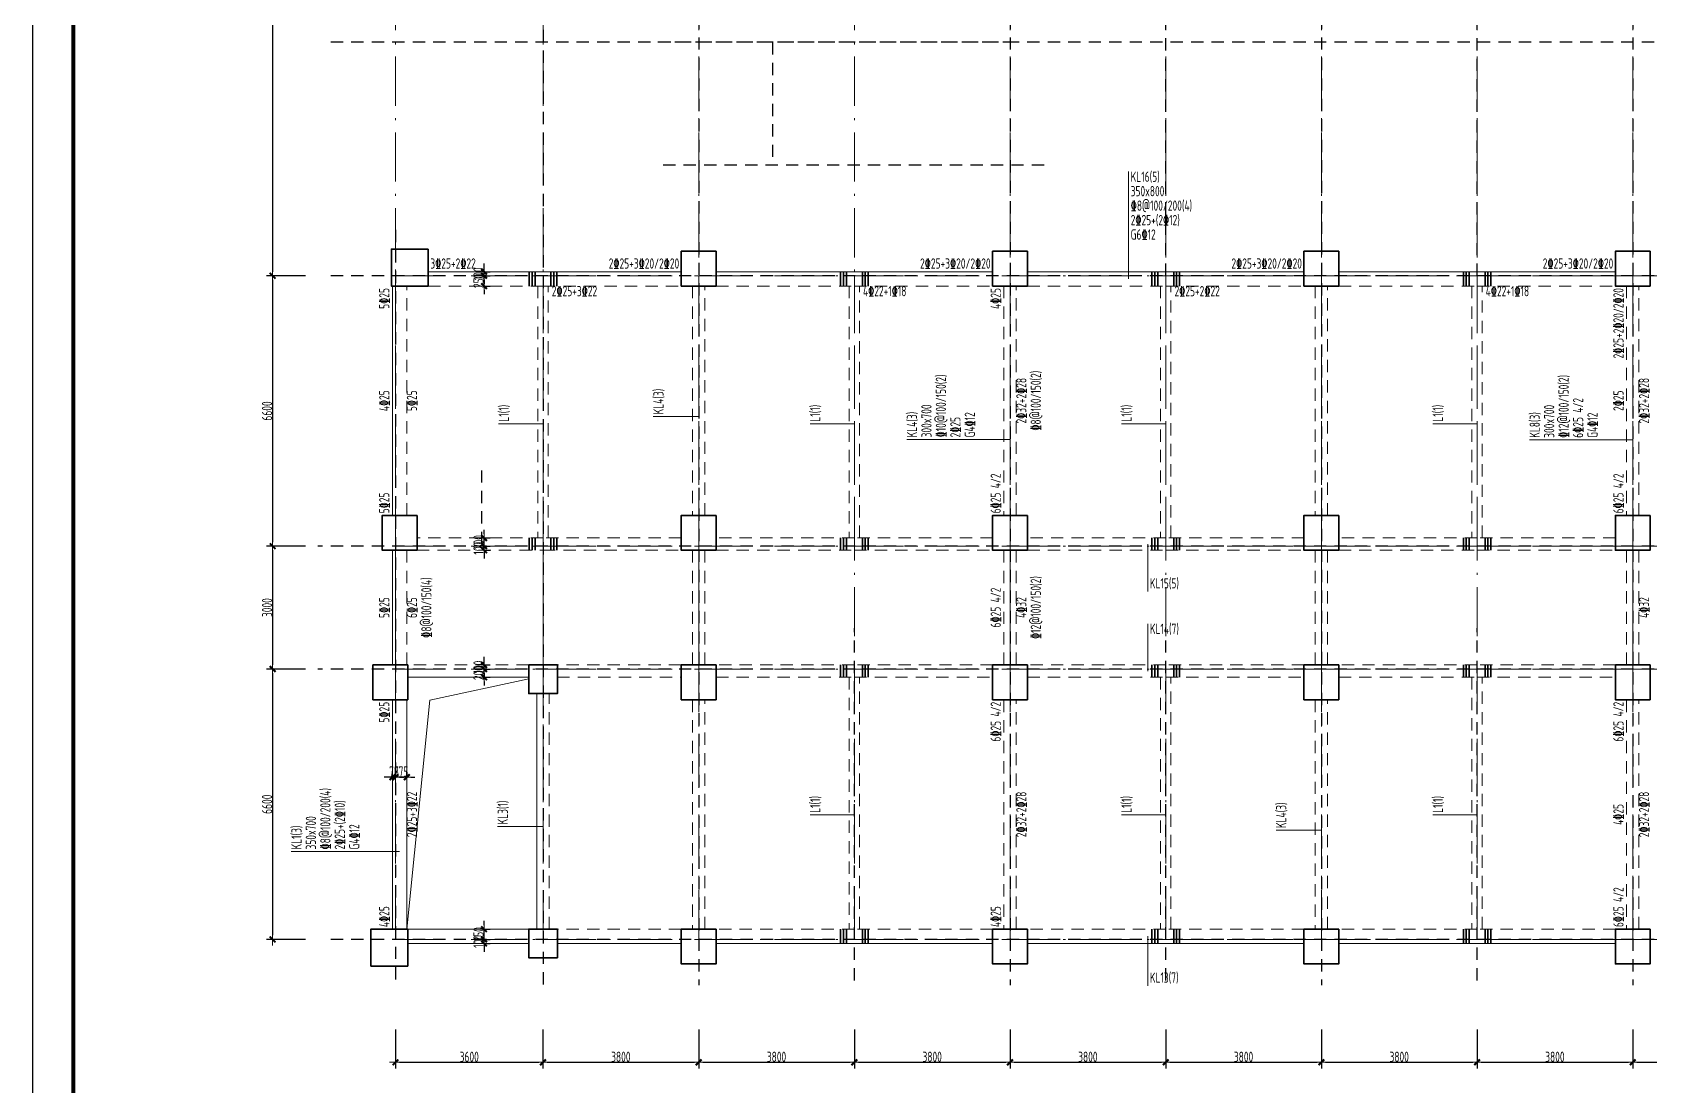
# Model space of a CAD drawing. Header units: millimetres. Extents: x 539196 to 807275, y 431843 to 1156631.
# Drawn here: x 669890 to 709368, y 700889 to 726602 of the extents above; entities that cross this region are included whole.
import ezdxf
from ezdxf.enums import TextEntityAlignment as Align

# ---------------------------------------------------------------- set-up
doc = ezdxf.new("R2010")
doc.units = ezdxf.units.MM
doc.header["$MEASUREMENT"] = 0
for name, pattern in [('DOTE', [2.42, 2, -0.2, 0.02, -0.2]), ('点划线', [1850, 1200, -300, 50, -300]), ('虚线', [500, 300, -200])]:
    doc.linetypes.add(name, pattern=pattern)
doc.layers.add('DOTE', color=1, linetype='DOTE')
doc.layers.add('PUB_TITLE', color=4, linetype='Continuous')
for name, color, linetype, lineweight in [('尺寸标注-梁', 3, 'Continuous', 18), ('板洞边线', 253, 'Continuous', 18), ('梁原位标注', 7, 'Continuous', 18), ('梁名称编号', 2, 'Continuous', 18), ('梁标注引线', 2, 'Continuous', 18), ('梁附加箍筋', 1, 'Continuous', 35), ('梁集中标注', 2, 'Continuous', 18), ('砼柱', 2, 'Continuous', 35), ('砼梁', 4, 'Continuous', 18), ('轴线', 9, '点划线', 18), ('轴线标注', 3, 'Continuous', 18)]:
    doc.layers.add(name, color=color, linetype=linetype, lineweight=lineweight)
doc.styles.add('样式 1_yjk_yjk_yjk_yjk_yjk_yjk_yjk_yjk', font='yjkeng.shx', dxfattribs={"width": 0.7, "bigfont": 'yjkchn.shx'})
doc.dimstyles.new('盈建科结构_yjk_yjk_yjk_yjk_yjk_yjk_yjk_yjk', dxfattribs={"dimscale": 100, "dimtxt": 2.5, "dimasz": 1, "dimexe": 1.5, "dimexo": 0.625, "dimgap": 0.1, "dimtad": 1, "dimdec": 0, "dimrnd": 1, "dimzin": 0, "dimdsep": 46, "dimtxsty": '样式 1_yjk_yjk_yjk_yjk_yjk_yjk_yjk_yjk', "dimblk": '_yjkbk', "dimblk1": 'ARCHTICK', "dimblk2": 'ARCHTICK', "dimcen": 0.09, "dimadec": 0, "dimazin": 0, "dimtfac": 1, "dimtdec": 4, "dimtix": 1, "dimtmove": 2, "dimatfit": 3, "dimfxl": 0, "dimtolj": 1, "dimtzin": 0, "dimarcsym": 0})

# ---------------------------------------------------------------- blocks, each defined once
blk = doc.blocks.new('_yjkbk')
blk.add_line((-1, 0), (1.5, 0))
blk.add_lwpolyline([(-0.7, -0.7, 0.5, 0.5, 0), (0.7, 0.7, 0.5, 0.5, 0)], format="xyseb")
blk = doc.blocks.new('*D195')
at = {"layer": 'Defpoints', "color": 0}
for p in [(678755, 708420), (678755, 708419), (679030, 708419)]:
    blk.add_point(p, dxfattribs=at)
at = {"layer": '尺寸标注-梁', "color": 0, "lineweight": -2}
for p, q in [((678655, 708420), (678555, 708420)), ((678755, 708419), (678755, 708570)), ((679030, 708420), (678755, 708420)), ((679030, 708419), (679030, 708570)), ((679130, 708420), (679230, 708420))]:
    blk.add_line(p, q, dxfattribs=at)
at = {"layer": '尺寸标注-梁', "color": 0, "lineweight": -2, "xscale": 100, "yscale": 100, "zscale": 100}
blk.add_blockref('_yjkbk', (678755, 708420), dxfattribs=at)
at = {"layer": '尺寸标注-梁', "color": 0, "lineweight": -2, "xscale": 100, "yscale": 100, "zscale": 100, "rotation": 180}
blk.add_blockref('_yjkbk', (679030, 708420), dxfattribs=at)
at = {"layer": '尺寸标注-梁', "color": 0, "insert": (678893, 708555), "char_height": 250, "attachment_point": 5, "style": '样式 1_yjk_yjk_yjk_yjk_yjk_yjk_yjk_yjk'}
blk.add_mtext('\\A1;275', dxfattribs=at)
blk = doc.blocks.new('_ARCHTICK')
at = {"color": 0, "linetype": 'ByBlock', "const_width": 0.15}
blk.add_lwpolyline([(-0.5, -0.5), (0.5, 0.5)], dxfattribs=at)
blk = doc.blocks.new('*D196')
at = {"layer": 'Defpoints', "color": 0}
for p in [(678680, 708420), (678680, 708419), (678755, 708419)]:
    blk.add_point(p, dxfattribs=at)
at = {"layer": '尺寸标注-梁', "color": 0, "lineweight": -2}
for p, q in [((678580, 708420), (678480, 708420)), ((678680, 708419), (678680, 708570)), ((678755, 708420), (678680, 708420)), ((678755, 708419), (678755, 708570)), ((678855, 708420), (678955, 708420))]:
    blk.add_line(p, q, dxfattribs=at)
at = {"layer": '尺寸标注-梁', "color": 0, "lineweight": -2, "xscale": 100, "yscale": 100, "zscale": 100}
blk.add_blockref('_yjkbk', (678680, 708420), dxfattribs=at)
at = {"layer": '尺寸标注-梁', "color": 0, "lineweight": -2, "xscale": 100, "yscale": 100, "zscale": 100, "rotation": 180}
blk.add_blockref('_yjkbk', (678755, 708420), dxfattribs=at)
at = {"layer": '尺寸标注-梁', "color": 0, "insert": (678718, 708555), "char_height": 250, "attachment_point": 5, "style": '样式 1_yjk_yjk_yjk_yjk_yjk_yjk_yjk_yjk'}
blk.add_mtext('\\A1;75', dxfattribs=at)
blk = doc.blocks.new('*D197')
at = {"layer": 'Defpoints', "color": 0}
for p in [(680915, 720659), (680916, 720659), (680915, 720409)]:
    blk.add_point(p, dxfattribs=at)
at = {"layer": '尺寸标注-梁', "color": 0, "lineweight": -2}
for p, q in [((680916, 720759), (680916, 720859)), ((680915, 720659), (681066, 720659)), ((680916, 720409), (680916, 720659)), ((680915, 720409), (681066, 720409)), ((680916, 720309), (680916, 720209))]:
    blk.add_line(p, q, dxfattribs=at)
at = {"layer": '尺寸标注-梁', "color": 0, "lineweight": -2, "xscale": 100, "yscale": 100, "zscale": 100}
for p, rotation in [((680916, 720659), 270), ((680916, 720409), 90)]:
    blk.add_blockref('_yjkbk', p, dxfattribs=dict(at, rotation=rotation))
at = {"layer": '尺寸标注-梁', "color": 0, "insert": (680781, 720534), "char_height": 250, "attachment_point": 5, "rotation": 90, "style": '样式 1_yjk_yjk_yjk_yjk_yjk_yjk_yjk_yjk'}
blk.add_mtext('\\A1;250', dxfattribs=at)
blk = doc.blocks.new('*D198')
at = {"layer": 'Defpoints', "color": 0}
for p in [(680915, 720759), (680915, 720659), (680916, 720759)]:
    blk.add_point(p, dxfattribs=at)
at = {"layer": '尺寸标注-梁', "color": 0, "lineweight": -2}
for p, q in [((680916, 720859), (680916, 720959)), ((680915, 720759), (681066, 720759)), ((680915, 720659), (681066, 720659)), ((680916, 720659), (680916, 720759)), ((680916, 720559), (680916, 720459))]:
    blk.add_line(p, q, dxfattribs=at)
at = {"layer": '尺寸标注-梁', "color": 0, "lineweight": -2, "xscale": 100, "yscale": 100, "zscale": 100}
for p, rotation in [((680916, 720759), 270), ((680916, 720659), 90)]:
    blk.add_blockref('_yjkbk', p, dxfattribs=dict(at, rotation=rotation))
at = {"layer": '尺寸标注-梁', "color": 0, "insert": (680781, 720709), "char_height": 250, "attachment_point": 5, "rotation": 90, "style": '样式 1_yjk_yjk_yjk_yjk_yjk_yjk_yjk_yjk'}
blk.add_mtext('\\A1;100', dxfattribs=at)
blk = doc.blocks.new('*D199')
at = {"layer": 'Defpoints', "color": 0}
for p in [(680915, 714059), (680915, 713959), (680916, 714059)]:
    blk.add_point(p, dxfattribs=at)
at = {"layer": '尺寸标注-梁', "color": 0, "lineweight": -2}
for p, q in [((680916, 714159), (680916, 714259)), ((680915, 714059), (681066, 714059)), ((680915, 713959), (681066, 713959)), ((680916, 713959), (680916, 714059)), ((680916, 713859), (680916, 713759))]:
    blk.add_line(p, q, dxfattribs=at)
at = {"layer": '尺寸标注-梁', "color": 0, "lineweight": -2, "xscale": 100, "yscale": 100, "zscale": 100}
for p, rotation in [((680916, 714059), 270), ((680916, 713959), 90)]:
    blk.add_blockref('_yjkbk', p, dxfattribs=dict(at, rotation=rotation))
at = {"layer": '尺寸标注-梁', "color": 0, "insert": (680781, 714009), "char_height": 250, "attachment_point": 5, "rotation": 90, "style": '样式 1_yjk_yjk_yjk_yjk_yjk_yjk_yjk_yjk'}
blk.add_mtext('\\A1;100', dxfattribs=at)
blk = doc.blocks.new('*D200')
at = {"layer": 'Defpoints', "color": 0}
for p in [(680915, 714259), (680916, 714259), (680915, 714059)]:
    blk.add_point(p, dxfattribs=at)
at = {"layer": '尺寸标注-梁', "color": 0, "lineweight": -2}
for p, q in [((680915, 714259), (681066, 714259)), ((680916, 714359), (680916, 714459)), ((680916, 714059), (680916, 714259)), ((680915, 714059), (681066, 714059)), ((680916, 713959), (680916, 713859))]:
    blk.add_line(p, q, dxfattribs=at)
at = {"layer": '尺寸标注-梁', "color": 0, "lineweight": -2, "xscale": 100, "yscale": 100, "zscale": 100}
for p, rotation in [((680916, 714259), 270), ((680916, 714059), 90)]:
    blk.add_blockref('_yjkbk', p, dxfattribs=dict(at, rotation=rotation))
at = {"layer": '尺寸标注-梁', "color": 0, "insert": (680781, 714159), "char_height": 250, "attachment_point": 5, "rotation": 90, "style": '样式 1_yjk_yjk_yjk_yjk_yjk_yjk_yjk_yjk'}
blk.add_mtext('\\A1;200', dxfattribs=at)
blk = doc.blocks.new('*D201')
at = {"layer": 'Defpoints', "color": 0}
for p in [(680915, 711059), (680916, 711059), (680915, 710859)]:
    blk.add_point(p, dxfattribs=at)
at = {"layer": '尺寸标注-梁', "color": 0, "lineweight": -2}
for p, q in [((680915, 711059), (681066, 711059)), ((680916, 711159), (680916, 711259)), ((680916, 710859), (680916, 711059)), ((680915, 710859), (681066, 710859)), ((680916, 710759), (680916, 710659))]:
    blk.add_line(p, q, dxfattribs=at)
at = {"layer": '尺寸标注-梁', "color": 0, "lineweight": -2, "xscale": 100, "yscale": 100, "zscale": 100}
for p, rotation in [((680916, 711059), 270), ((680916, 710859), 90)]:
    blk.add_blockref('_yjkbk', p, dxfattribs=dict(at, rotation=rotation))
at = {"layer": '尺寸标注-梁', "color": 0, "insert": (680781, 710959), "char_height": 250, "attachment_point": 5, "rotation": 90, "style": '样式 1_yjk_yjk_yjk_yjk_yjk_yjk_yjk_yjk'}
blk.add_mtext('\\A1;200', dxfattribs=at)
blk = doc.blocks.new('*D202')
at = {"layer": 'Defpoints', "color": 0}
for p in [(680915, 711159), (680915, 711059), (680916, 711159)]:
    blk.add_point(p, dxfattribs=at)
at = {"layer": '尺寸标注-梁', "color": 0, "lineweight": -2}
for p, q in [((680915, 711159), (681066, 711159)), ((680915, 711059), (681066, 711059)), ((680916, 711259), (680916, 711359)), ((680916, 711059), (680916, 711159)), ((680916, 710959), (680916, 710859))]:
    blk.add_line(p, q, dxfattribs=at)
at = {"layer": '尺寸标注-梁', "color": 0, "lineweight": -2, "xscale": 100, "yscale": 100, "zscale": 100}
for p, rotation in [((680916, 711159), 270), ((680916, 711059), 90)]:
    blk.add_blockref('_yjkbk', p, dxfattribs=dict(at, rotation=rotation))
at = {"layer": '尺寸标注-梁', "color": 0, "insert": (680781, 711109), "char_height": 250, "attachment_point": 5, "rotation": 90, "style": '样式 1_yjk_yjk_yjk_yjk_yjk_yjk_yjk_yjk'}
blk.add_mtext('\\A1;100', dxfattribs=at)
blk = doc.blocks.new('*D203')
at = {"layer": 'Defpoints', "color": 0}
for p in [(680915, 704459), (680915, 704359), (680916, 704459)]:
    blk.add_point(p, dxfattribs=at)
at = {"layer": '尺寸标注-梁', "color": 0, "lineweight": -2}
for p, q in [((680915, 704459), (681066, 704459)), ((680915, 704359), (681066, 704359)), ((680916, 704559), (680916, 704659)), ((680916, 704359), (680916, 704459)), ((680916, 704259), (680916, 704159))]:
    blk.add_line(p, q, dxfattribs=at)
at = {"layer": '尺寸标注-梁', "color": 0, "lineweight": -2, "xscale": 100, "yscale": 100, "zscale": 100}
for p, rotation in [((680916, 704459), 270), ((680916, 704359), 90)]:
    blk.add_blockref('_yjkbk', p, dxfattribs=dict(at, rotation=rotation))
at = {"layer": '尺寸标注-梁', "color": 0, "insert": (680781, 704409), "char_height": 250, "attachment_point": 5, "rotation": 90, "style": '样式 1_yjk_yjk_yjk_yjk_yjk_yjk_yjk_yjk'}
blk.add_mtext('\\A1;100', dxfattribs=at)
blk = doc.blocks.new('*D204')
at = {"layer": 'Defpoints', "color": 0}
for p in [(680915, 704709), (680916, 704709), (680915, 704459)]:
    blk.add_point(p, dxfattribs=at)
at = {"layer": '尺寸标注-梁', "color": 0, "lineweight": -2}
for p, q in [((680915, 704709), (681066, 704709)), ((680916, 704809), (680916, 704909)), ((680916, 704459), (680916, 704709)), ((680915, 704459), (681066, 704459)), ((680916, 704359), (680916, 704259))]:
    blk.add_line(p, q, dxfattribs=at)
at = {"layer": '尺寸标注-梁', "color": 0, "lineweight": -2, "xscale": 100, "yscale": 100, "zscale": 100}
for p, rotation in [((680916, 704709), 270), ((680916, 704459), 90)]:
    blk.add_blockref('_yjkbk', p, dxfattribs=dict(at, rotation=rotation))
at = {"layer": '尺寸标注-梁', "color": 0, "insert": (680781, 704584), "char_height": 250, "attachment_point": 5, "rotation": 90, "style": '样式 1_yjk_yjk_yjk_yjk_yjk_yjk_yjk_yjk'}
blk.add_mtext('\\A1;250', dxfattribs=at)
blk = doc.blocks.new('*D209')
at = {"layer": 'Defpoints', "color": 0}
for p in [(678755, 704459), (682355, 704459), (682355, 701459)]:
    blk.add_point(p, dxfattribs=at)
at = {"layer": '轴线标注', "color": 0, "lineweight": -2}
for p, q in [((678755, 702259), (678755, 701309)), ((682355, 702259), (682355, 701309)), ((678855, 701459), (682255, 701459))]:
    blk.add_line(p, q, dxfattribs=at)
at = {"layer": '轴线标注', "color": 0, "lineweight": -2, "xscale": 100, "yscale": 100, "zscale": 100, "rotation": 180}
blk.add_blockref('_yjkbk', (678755, 701459), dxfattribs=at)
at = {"layer": '轴线标注', "color": 0, "lineweight": -2, "xscale": 100, "yscale": 100, "zscale": 100}
blk.add_blockref('_yjkbk', (682355, 701459), dxfattribs=at)
at = {"layer": '轴线标注', "color": 0, "insert": (680555, 701594), "char_height": 250, "attachment_point": 5, "style": '样式 1_yjk_yjk_yjk_yjk_yjk_yjk_yjk_yjk'}
blk.add_mtext('\\A1;3600', dxfattribs=at)
blk = doc.blocks.new('*D211')
at = {"layer": 'Defpoints', "color": 0}
for p in [(682355, 704459), (686155, 704459), (686155, 701459)]:
    blk.add_point(p, dxfattribs=at)
at = {"layer": '轴线标注', "color": 0, "lineweight": -2}
for p, q in [((682355, 702259), (682355, 701309)), ((686155, 702259), (686155, 701309)), ((682455, 701459), (686055, 701459))]:
    blk.add_line(p, q, dxfattribs=at)
at = {"layer": '轴线标注', "color": 0, "lineweight": -2, "xscale": 100, "yscale": 100, "zscale": 100, "rotation": 180}
blk.add_blockref('_yjkbk', (682355, 701459), dxfattribs=at)
at = {"layer": '轴线标注', "color": 0, "lineweight": -2, "xscale": 100, "yscale": 100, "zscale": 100}
blk.add_blockref('_yjkbk', (686155, 701459), dxfattribs=at)
at = {"layer": '轴线标注', "color": 0, "insert": (684255, 701594), "char_height": 250, "attachment_point": 5, "style": '样式 1_yjk_yjk_yjk_yjk_yjk_yjk_yjk_yjk'}
blk.add_mtext('\\A1;3800', dxfattribs=at)
blk = doc.blocks.new('*D213')
at = {"layer": 'Defpoints', "color": 0}
for p in [(686155, 704459), (689955, 704459), (689955, 701459)]:
    blk.add_point(p, dxfattribs=at)
at = {"layer": '轴线标注', "color": 0, "lineweight": -2}
for p, q in [((686155, 702259), (686155, 701309)), ((689955, 702259), (689955, 701309)), ((686255, 701459), (689855, 701459))]:
    blk.add_line(p, q, dxfattribs=at)
at = {"layer": '轴线标注', "color": 0, "lineweight": -2, "xscale": 100, "yscale": 100, "zscale": 100, "rotation": 180}
blk.add_blockref('_yjkbk', (686155, 701459), dxfattribs=at)
at = {"layer": '轴线标注', "color": 0, "lineweight": -2, "xscale": 100, "yscale": 100, "zscale": 100}
blk.add_blockref('_yjkbk', (689955, 701459), dxfattribs=at)
at = {"layer": '轴线标注', "color": 0, "insert": (688055, 701594), "char_height": 250, "attachment_point": 5, "style": '样式 1_yjk_yjk_yjk_yjk_yjk_yjk_yjk_yjk'}
blk.add_mtext('\\A1;3800', dxfattribs=at)
blk = doc.blocks.new('*D215')
at = {"layer": 'Defpoints', "color": 0}
for p in [(689955, 704459), (693755, 704459), (693755, 701459)]:
    blk.add_point(p, dxfattribs=at)
at = {"layer": '轴线标注', "color": 0, "lineweight": -2}
for p, q in [((689955, 702259), (689955, 701309)), ((693755, 702259), (693755, 701309)), ((690055, 701459), (693655, 701459))]:
    blk.add_line(p, q, dxfattribs=at)
at = {"layer": '轴线标注', "color": 0, "lineweight": -2, "xscale": 100, "yscale": 100, "zscale": 100, "rotation": 180}
blk.add_blockref('_yjkbk', (689955, 701459), dxfattribs=at)
at = {"layer": '轴线标注', "color": 0, "lineweight": -2, "xscale": 100, "yscale": 100, "zscale": 100}
blk.add_blockref('_yjkbk', (693755, 701459), dxfattribs=at)
at = {"layer": '轴线标注', "color": 0, "insert": (691855, 701594), "char_height": 250, "attachment_point": 5, "style": '样式 1_yjk_yjk_yjk_yjk_yjk_yjk_yjk_yjk'}
blk.add_mtext('\\A1;3800', dxfattribs=at)
blk = doc.blocks.new('*D217')
at = {"layer": 'Defpoints', "color": 0}
for p in [(693755, 704459), (697555, 704459), (697555, 701459)]:
    blk.add_point(p, dxfattribs=at)
at = {"layer": '轴线标注', "color": 0, "lineweight": -2}
for p, q in [((693755, 702259), (693755, 701309)), ((697555, 702259), (697555, 701309)), ((693855, 701459), (697455, 701459))]:
    blk.add_line(p, q, dxfattribs=at)
at = {"layer": '轴线标注', "color": 0, "lineweight": -2, "xscale": 100, "yscale": 100, "zscale": 100, "rotation": 180}
blk.add_blockref('_yjkbk', (693755, 701459), dxfattribs=at)
at = {"layer": '轴线标注', "color": 0, "lineweight": -2, "xscale": 100, "yscale": 100, "zscale": 100}
blk.add_blockref('_yjkbk', (697555, 701459), dxfattribs=at)
at = {"layer": '轴线标注', "color": 0, "insert": (695655, 701594), "char_height": 250, "attachment_point": 5, "style": '样式 1_yjk_yjk_yjk_yjk_yjk_yjk_yjk_yjk'}
blk.add_mtext('\\A1;3800', dxfattribs=at)
blk = doc.blocks.new('*D219')
at = {"layer": 'Defpoints', "color": 0}
for p in [(697555, 704459), (701355, 704459), (701355, 701459)]:
    blk.add_point(p, dxfattribs=at)
at = {"layer": '轴线标注', "color": 0, "lineweight": -2}
for p, q in [((697555, 702259), (697555, 701309)), ((701355, 702259), (701355, 701309)), ((697655, 701459), (701255, 701459))]:
    blk.add_line(p, q, dxfattribs=at)
at = {"layer": '轴线标注', "color": 0, "lineweight": -2, "xscale": 100, "yscale": 100, "zscale": 100, "rotation": 180}
blk.add_blockref('_yjkbk', (697555, 701459), dxfattribs=at)
at = {"layer": '轴线标注', "color": 0, "lineweight": -2, "xscale": 100, "yscale": 100, "zscale": 100}
blk.add_blockref('_yjkbk', (701355, 701459), dxfattribs=at)
at = {"layer": '轴线标注', "color": 0, "insert": (699455, 701594), "char_height": 250, "attachment_point": 5, "style": '样式 1_yjk_yjk_yjk_yjk_yjk_yjk_yjk_yjk'}
blk.add_mtext('\\A1;3800', dxfattribs=at)
blk = doc.blocks.new('*D221')
at = {"layer": 'Defpoints', "color": 0}
for p in [(701355, 704459), (705155, 704459), (705155, 701459)]:
    blk.add_point(p, dxfattribs=at)
at = {"layer": '轴线标注', "color": 0, "lineweight": -2}
for p, q in [((701355, 702259), (701355, 701309)), ((705155, 702259), (705155, 701309)), ((701455, 701459), (705055, 701459))]:
    blk.add_line(p, q, dxfattribs=at)
at = {"layer": '轴线标注', "color": 0, "lineweight": -2, "xscale": 100, "yscale": 100, "zscale": 100, "rotation": 180}
blk.add_blockref('_yjkbk', (701355, 701459), dxfattribs=at)
at = {"layer": '轴线标注', "color": 0, "lineweight": -2, "xscale": 100, "yscale": 100, "zscale": 100}
blk.add_blockref('_yjkbk', (705155, 701459), dxfattribs=at)
at = {"layer": '轴线标注', "color": 0, "insert": (703255, 701594), "char_height": 250, "attachment_point": 5, "style": '样式 1_yjk_yjk_yjk_yjk_yjk_yjk_yjk_yjk'}
blk.add_mtext('\\A1;3800', dxfattribs=at)
blk = doc.blocks.new('*D223')
at = {"layer": 'Defpoints', "color": 0}
for p in [(705155, 704459), (708955, 704459), (708955, 701459)]:
    blk.add_point(p, dxfattribs=at)
at = {"layer": '轴线标注', "color": 0, "lineweight": -2}
for p, q in [((705155, 702259), (705155, 701309)), ((708955, 702259), (708955, 701309)), ((705255, 701459), (708855, 701459))]:
    blk.add_line(p, q, dxfattribs=at)
at = {"layer": '轴线标注', "color": 0, "lineweight": -2, "xscale": 100, "yscale": 100, "zscale": 100, "rotation": 180}
blk.add_blockref('_yjkbk', (705155, 701459), dxfattribs=at)
at = {"layer": '轴线标注', "color": 0, "lineweight": -2, "xscale": 100, "yscale": 100, "zscale": 100}
blk.add_blockref('_yjkbk', (708955, 701459), dxfattribs=at)
at = {"layer": '轴线标注', "color": 0, "insert": (707055, 701594), "char_height": 250, "attachment_point": 5, "style": '样式 1_yjk_yjk_yjk_yjk_yjk_yjk_yjk_yjk'}
blk.add_mtext('\\A1;3800', dxfattribs=at)
blk = doc.blocks.new('*D225')
at = {"layer": 'Defpoints', "color": 0}
for p in [(708955, 704459), (712755, 704459), (712755, 701459)]:
    blk.add_point(p, dxfattribs=at)
at = {"layer": '轴线标注', "color": 0, "lineweight": -2}
for p, q in [((708955, 702259), (708955, 701309)), ((712755, 702259), (712755, 701309)), ((709055, 701459), (712655, 701459))]:
    blk.add_line(p, q, dxfattribs=at)
at = {"layer": '轴线标注', "color": 0, "lineweight": -2, "xscale": 100, "yscale": 100, "zscale": 100, "rotation": 180}
blk.add_blockref('_yjkbk', (708955, 701459), dxfattribs=at)
at = {"layer": '轴线标注', "color": 0, "lineweight": -2, "xscale": 100, "yscale": 100, "zscale": 100}
blk.add_blockref('_yjkbk', (712755, 701459), dxfattribs=at)
at = {"layer": '轴线标注', "color": 0, "insert": (710855, 701594), "char_height": 250, "attachment_point": 5, "style": '样式 1_yjk_yjk_yjk_yjk_yjk_yjk_yjk_yjk'}
blk.add_mtext('\\A1;3800', dxfattribs=at)
blk = doc.blocks.new('*D235')
at = {"layer": 'Defpoints', "color": 0}
for p in [(678755, 741659), (675755, 720659), (678755, 720659)]:
    blk.add_point(p, dxfattribs=at)
at = {"layer": '轴线标注', "color": 0, "lineweight": -2}
for p, q in [((676555, 741659), (675605, 741659)), ((675755, 741559), (675755, 720759)), ((676555, 720659), (675605, 720659))]:
    blk.add_line(p, q, dxfattribs=at)
at = {"layer": '轴线标注', "color": 0, "lineweight": -2, "xscale": 100, "yscale": 100, "zscale": 100}
for p, rotation in [((675755, 741659), 90), ((675755, 720659), 270)]:
    blk.add_blockref('_yjkbk', p, dxfattribs=dict(at, rotation=rotation))
at = {"layer": '轴线标注', "color": 0, "insert": (675620, 731159), "char_height": 250, "attachment_point": 5, "rotation": 90, "style": '样式 1_yjk_yjk_yjk_yjk_yjk_yjk_yjk_yjk'}
blk.add_mtext('\\A1;21000', dxfattribs=at)
blk = doc.blocks.new('*D237')
at = {"layer": 'Defpoints', "color": 0}
for p in [(678755, 720659), (675755, 714059), (678755, 714059)]:
    blk.add_point(p, dxfattribs=at)
at = {"layer": '轴线标注', "color": 0, "lineweight": -2}
for p, q in [((676555, 720659), (675605, 720659)), ((675755, 720559), (675755, 714159)), ((676555, 714059), (675605, 714059))]:
    blk.add_line(p, q, dxfattribs=at)
at = {"layer": '轴线标注', "color": 0, "lineweight": -2, "xscale": 100, "yscale": 100, "zscale": 100}
for p, rotation in [((675755, 720659), 90), ((675755, 714059), 270)]:
    blk.add_blockref('_yjkbk', p, dxfattribs=dict(at, rotation=rotation))
at = {"layer": '轴线标注', "color": 0, "insert": (675620, 717359), "char_height": 250, "attachment_point": 5, "rotation": 90, "style": '样式 1_yjk_yjk_yjk_yjk_yjk_yjk_yjk_yjk'}
blk.add_mtext('\\A1;6600', dxfattribs=at)
blk = doc.blocks.new('*D239')
at = {"layer": 'Defpoints', "color": 0}
for p in [(678755, 714059), (675755, 711059), (678755, 711059)]:
    blk.add_point(p, dxfattribs=at)
at = {"layer": '轴线标注', "color": 0, "lineweight": -2}
for p, q in [((676555, 714059), (675605, 714059)), ((675755, 713959), (675755, 711159)), ((676555, 711059), (675605, 711059))]:
    blk.add_line(p, q, dxfattribs=at)
at = {"layer": '轴线标注', "color": 0, "lineweight": -2, "xscale": 100, "yscale": 100, "zscale": 100}
for p, rotation in [((675755, 714059), 90), ((675755, 711059), 270)]:
    blk.add_blockref('_yjkbk', p, dxfattribs=dict(at, rotation=rotation))
at = {"layer": '轴线标注', "color": 0, "insert": (675620, 712559), "char_height": 250, "attachment_point": 5, "rotation": 90, "style": '样式 1_yjk_yjk_yjk_yjk_yjk_yjk_yjk_yjk'}
blk.add_mtext('\\A1;3000', dxfattribs=at)
blk = doc.blocks.new('*D241')
at = {"layer": 'Defpoints', "color": 0}
for p in [(678755, 711059), (675755, 704459), (678755, 704459)]:
    blk.add_point(p, dxfattribs=at)
at = {"layer": '轴线标注', "color": 0, "lineweight": -2}
for p, q in [((676555, 711059), (675605, 711059)), ((675755, 710959), (675755, 704559)), ((676555, 704459), (675605, 704459))]:
    blk.add_line(p, q, dxfattribs=at)
at = {"layer": '轴线标注', "color": 0, "lineweight": -2, "xscale": 100, "yscale": 100, "zscale": 100}
for p, rotation in [((675755, 711059), 90), ((675755, 704459), 270)]:
    blk.add_blockref('_yjkbk', p, dxfattribs=dict(at, rotation=rotation))
at = {"layer": '轴线标注', "color": 0, "insert": (675620, 707759), "char_height": 250, "attachment_point": 5, "rotation": 90, "style": '样式 1_yjk_yjk_yjk_yjk_yjk_yjk_yjk_yjk'}
blk.add_mtext('\\A1;6600', dxfattribs=at)
blk = doc.blocks.new('jzzw')
at = {"layer": 'DOTE', "color": 1, "linetype": '虚线'}
for p, q in [((928786, 890469), (928786, 834829)), ((932586, 852149), (932586, 890469)), ((936386, 890469), (936386, 834829)), ((940186, 852149), (940186, 890469)), ((943986, 890469), (943986, 834829)), ((917386, 873149), (917386, 834829)), ((921186, 872969), (921186, 834829)), ((952506, 857849), (912186, 857849)), ((928906, 857849), (920186, 857849)), ((922986, 857849), (922986, 854849)), ((929618, 854849), (920186, 854849)), ((913786, 853271), (913786, 834829)), ((913786, 853271), (913786, 834829)), ((913786, 853271), (913786, 834829)), ((952506, 852149), (912186, 852149)), ((915886, 847399), (915886, 845549)), ((952506, 845549), (911886, 845549)), ((952506, 845549), (911886, 845549)), ((924986, 834949), (924986, 843549)), ((932586, 834949), (932586, 843549)), ((940186, 834949), (940186, 843549)), ((952506, 842549), (911886, 842549)), ((952506, 842549), (911886, 842549)), ((952506, 835949), (912186, 835949)), ((952506, 835949), (912186, 835949)), ((952506, 835949), (912186, 835949)), ((952506, 835949), (912186, 835949))]:
    blk.add_line(p, q, dxfattribs=at)

msp = doc.modelspace()

# ---------------------------------------------------------------- linework, layer by layer
at = {"layer": 'PUB_TITLE'}
msp.add_lwpolyline([(669890.4, 684143), (729290.4, 684143), (729290.4, 768243), (669890.4, 768243)], close=True, dxfattribs=at)
at = {"layer": 'PUB_TITLE', "const_width": 100}
msp.add_lwpolyline([(670890.4, 685143), (728290.4, 685143), (728290.4, 765743), (670890.4, 765743)], close=True, dxfattribs=at)
at = {"layer": '板洞边线'}
for p, q in [((679055.4, 710309.2), (679055.4, 710859.2)), ((682005.4, 710816.3), (679591.7, 710298)), ((682005.4, 710859.2), (682005.4, 710816.3)), ((679030.4, 710309.2), (679055.4, 710309.2)), ((679591.7, 710298), (679030.4, 704709.2))]:
    msp.add_line(p, q, dxfattribs=at)
at = {"layer": '梁标注引线'}
for p, q in [((696650.6, 720584.2), (696650.6, 723202.7)), ((682355.4, 717048.6), (681272.9, 717048.6)), ((686155.4, 717226.1), (685047.9, 717226.1)), ((689955.4, 717048.6), (688872.9, 717048.6)), ((697555.4, 717048.6), (696472.9, 717048.6)), ((705155.4, 717048.6), (704072.9, 717048.6)), ((693755.4, 716664), (691236.9, 716664)), ((708955.4, 716653.9), (706436.9, 716653.9)), ((697118.4, 714109.2), (697118.4, 712951.7)), ((697118.4, 711009.2), (697118.4, 712166.7)), ((689955.4, 707498.6), (688872.9, 707498.6)), ((697555.4, 707498.6), (696472.9, 707498.6)), ((705155.4, 707498.6), (704072.9, 707498.6)), ((682355.4, 707214.5), (681247.9, 707214.5)), ((701355.4, 707126.1), (700247.9, 707126.1)), ((678855.4, 706604.4), (676211.9, 706604.4)), ((697118.4, 704534.2), (697118.4, 703326.7))]:
    msp.add_line(p, q, dxfattribs=at)
at = {"layer": '梁附加箍筋'}
for p, q in [((682020.4, 720409.2), (682020.4, 720759.2)), ((682090.4, 720409.2), (682090.4, 720759.2)), ((682160.4, 720409.2), (682160.4, 720759.2)), ((682550.4, 720409.2), (682550.4, 720759.2)), ((682620.4, 720409.2), (682620.4, 720759.2)), ((682690.4, 720409.2), (682690.4, 720759.2)), ((689620.4, 720409.2), (689620.4, 720759.2)), ((689690.4, 720409.2), (689690.4, 720759.2)), ((689760.4, 720409.2), (689760.4, 720759.2)), ((690150.4, 720409.2), (690150.4, 720759.2)), ((690220.4, 720409.2), (690220.4, 720759.2)), ((690290.4, 720409.2), (690290.4, 720759.2)), ((697220.4, 720409.2), (697220.4, 720759.2)), ((697290.4, 720409.2), (697290.4, 720759.2)), ((697360.4, 720409.2), (697360.4, 720759.2)), ((697750.4, 720409.2), (697750.4, 720759.2)), ((697820.4, 720409.2), (697820.4, 720759.2)), ((697890.4, 720409.2), (697890.4, 720759.2)), ((704820.4, 720409.2), (704820.4, 720759.2)), ((704890.4, 720409.2), (704890.4, 720759.2)), ((704960.4, 720409.2), (704960.4, 720759.2)), ((705350.4, 720409.2), (705350.4, 720759.2)), ((705420.4, 720409.2), (705420.4, 720759.2)), ((705490.4, 720409.2), (705490.4, 720759.2)), ((682020.4, 713959.2), (682020.4, 714259.2)), ((682090.4, 713959.2), (682090.4, 714259.2)), ((682160.4, 713959.2), (682160.4, 714259.2)), ((682550.4, 713959.2), (682550.4, 714259.2)), ((682620.4, 713959.2), (682620.4, 714259.2)), ((682690.4, 713959.2), (682690.4, 714259.2)), ((689620.4, 713959.2), (689620.4, 714259.2)), ((689690.4, 713959.2), (689690.4, 714259.2)), ((689760.4, 713959.2), (689760.4, 714259.2)), ((690150.4, 713959.2), (690150.4, 714259.2)), ((690220.4, 713959.2), (690220.4, 714259.2)), ((690290.4, 713959.2), (690290.4, 714259.2)), ((697220.4, 713959.2), (697220.4, 714259.2)), ((697290.4, 713959.2), (697290.4, 714259.2)), ((697360.4, 713959.2), (697360.4, 714259.2)), ((697750.4, 713959.2), (697750.4, 714259.2)), ((697820.4, 713959.2), (697820.4, 714259.2)), ((697890.4, 713959.2), (697890.4, 714259.2)), ((704820.4, 713959.2), (704820.4, 714259.2)), ((704890.4, 713959.2), (704890.4, 714259.2)), ((704960.4, 713959.2), (704960.4, 714259.2)), ((705350.4, 713959.2), (705350.4, 714259.2)), ((705420.4, 713959.2), (705420.4, 714259.2)), ((705490.4, 713959.2), (705490.4, 714259.2)), ((689620.4, 710859.2), (689620.4, 711159.2)), ((689690.4, 710859.2), (689690.4, 711159.2)), ((689760.4, 710859.2), (689760.4, 711159.2)), ((690150.4, 710859.2), (690150.4, 711159.2)), ((690220.4, 710859.2), (690220.4, 711159.2)), ((690290.4, 710859.2), (690290.4, 711159.2)), ((697220.4, 710859.2), (697220.4, 711159.2)), ((697290.4, 710859.2), (697290.4, 711159.2)), ((697360.4, 710859.2), (697360.4, 711159.2)), ((697750.4, 710859.2), (697750.4, 711159.2)), ((697820.4, 710859.2), (697820.4, 711159.2)), ((697890.4, 710859.2), (697890.4, 711159.2)), ((704820.4, 710859.2), (704820.4, 711159.2)), ((704890.4, 710859.2), (704890.4, 711159.2)), ((704960.4, 710859.2), (704960.4, 711159.2)), ((705350.4, 710859.2), (705350.4, 711159.2)), ((705420.4, 710859.2), (705420.4, 711159.2)), ((705490.4, 710859.2), (705490.4, 711159.2)), ((689620.4, 704359.2), (689620.4, 704709.2)), ((689690.4, 704359.2), (689690.4, 704709.2)), ((689760.4, 704359.2), (689760.4, 704709.2)), ((690150.4, 704359.2), (690150.4, 704709.2)), ((690220.4, 704359.2), (690220.4, 704709.2)), ((690290.4, 704359.2), (690290.4, 704709.2)), ((697220.4, 704359.2), (697220.4, 704709.2)), ((697290.4, 704359.2), (697290.4, 704709.2)), ((697360.4, 704359.2), (697360.4, 704709.2)), ((697750.4, 704359.2), (697750.4, 704709.2)), ((697820.4, 704359.2), (697820.4, 704709.2)), ((697890.4, 704359.2), (697890.4, 704709.2)), ((704820.4, 704359.2), (704820.4, 704709.2)), ((704890.4, 704359.2), (704890.4, 704709.2)), ((704960.4, 704359.2), (704960.4, 704709.2)), ((705350.4, 704359.2), (705350.4, 704709.2)), ((705420.4, 704359.2), (705420.4, 704709.2)), ((705490.4, 704359.2), (705490.4, 704709.2))]:
    msp.add_line(p, q, dxfattribs=at)
at = {"layer": '砼柱'}
for points in [[(679555.4, 721309.2), (678655.4, 721309.2), (678655.4, 720409.2), (679555.4, 720409.2)], [(686580.4, 721259.2), (685730.4, 721259.2), (685730.4, 720409.2), (686580.4, 720409.2)], [(694180.4, 721259.2), (693330.4, 721259.2), (693330.4, 720409.2), (694180.4, 720409.2)], [(701780.4, 721259.2), (700930.4, 721259.2), (700930.4, 720409.2), (701780.4, 720409.2)], [(709380.4, 721259.2), (708530.4, 721259.2), (708530.4, 720409.2), (709380.4, 720409.2)], [(679280.4, 714809.2), (678430.4, 714809.2), (678430.4, 713959.2), (679280.4, 713959.2)], [(686580.4, 714809.2), (685730.4, 714809.2), (685730.4, 713959.2), (686580.4, 713959.2)], [(694180.4, 714809.2), (693330.4, 714809.2), (693330.4, 713959.2), (694180.4, 713959.2)], [(701780.4, 714809.2), (700930.4, 714809.2), (700930.4, 713959.2), (701780.4, 713959.2)], [(709380.4, 714809.2), (708530.4, 714809.2), (708530.4, 713959.2), (709380.4, 713959.2)], [(679055.4, 711159.2), (678205.4, 711159.2), (678205.4, 710309.2), (679055.4, 710309.2)], [(682705.4, 711159.2), (682005.4, 711159.2), (682005.4, 710459.2), (682705.4, 710459.2)], [(686580.4, 711159.2), (685730.4, 711159.2), (685730.4, 710309.2), (686580.4, 710309.2)], [(694180.4, 711159.2), (693330.4, 711159.2), (693330.4, 710309.2), (694180.4, 710309.2)], [(701780.4, 711159.2), (700930.4, 711159.2), (700930.4, 710309.2), (701780.4, 710309.2)], [(709380.4, 711159.2), (708530.4, 711159.2), (708530.4, 710309.2), (709380.4, 710309.2)], [(679055.4, 704709.2), (678155.4, 704709.2), (678155.4, 703809.2), (679055.4, 703809.2)], [(682705.4, 704709.2), (682005.4, 704709.2), (682005.4, 704009.2), (682705.4, 704009.2)], [(686580.4, 704709.2), (685730.4, 704709.2), (685730.4, 703859.2), (686580.4, 703859.2)], [(694180.4, 704709.2), (693330.4, 704709.2), (693330.4, 703859.2), (694180.4, 703859.2)], [(701780.4, 704709.2), (700930.4, 704709.2), (700930.4, 703859.2), (701780.4, 703859.2)], [(709380.4, 704709.2), (708530.4, 704709.2), (708530.4, 703859.2), (709380.4, 703859.2)]]:
    msp.add_lwpolyline(points, close=True, dxfattribs=at)
at = {"layer": '砼梁'}
for p, q in [((682355.4, 720759.2), (679555.4, 720759.2)), ((685730.4, 720759.2), (682355.4, 720759.2)), ((689955.4, 720759.2), (686580.4, 720759.2)), ((693330.4, 720759.2), (689955.4, 720759.2)), ((697555.4, 720759.2), (694180.4, 720759.2)), ((700930.4, 720759.2), (697555.4, 720759.2)), ((705155.4, 720759.2), (701780.4, 720759.2)), ((708530.4, 720759.2), (705155.4, 720759.2)), ((678680.4, 720409.2), (678680.4, 714809.2)), ((678680.4, 713959.2), (678680.4, 711159.2)), ((679055.4, 710859.2), (682005.4, 710859.2)), ((678680.4, 710309.2), (678680.4, 704709.2)), ((679030.4, 704709.2), (679030.4, 710309.2)), ((682205.4, 710459.2), (682205.4, 704709.2)), ((682005.4, 704709.2), (679055.4, 704709.2)), ((679055.4, 704359.2), (682005.4, 704359.2)), ((682705.4, 704359.2), (685730.4, 704359.2)), ((686580.4, 704359.2), (689955.4, 704359.2)), ((689955.4, 704359.2), (693330.4, 704359.2)), ((694180.4, 704359.2), (697555.4, 704359.2)), ((697555.4, 704359.2), (700930.4, 704359.2)), ((701780.4, 704359.2), (705155.4, 704359.2)), ((705155.4, 704359.2), (708530.4, 704359.2))]:
    msp.add_line(p, q, dxfattribs=at)
at = {"layer": '砼梁', "linetype": '虚线'}
for p, q in [((679030.4, 714809.2), (679030.4, 720409.2)), ((679555.4, 720409.2), (682355.4, 720409.2)), ((682230.4, 720409.2), (682230.4, 714259.2)), ((682355.5, 720409.2), (685730.4, 720409.2)), ((682480.4, 714259.2), (682480.4, 720409.2)), ((686005.4, 720409.2), (686005.4, 714809.2)), ((686305.4, 714809.2), (686305.4, 720409.2)), ((686580.4, 720409.2), (689955.4, 720409.2)), ((689830.4, 720409.2), (689830.4, 714259.2)), ((689955.5, 720409.2), (693330.4, 720409.2)), ((690080.4, 714259.2), (690080.4, 720409.2)), ((693605.4, 720409.2), (693605.4, 714809.2)), ((693905.4, 714809.2), (693905.4, 720409.2)), ((694180.4, 720409.2), (697555.4, 720409.2)), ((697430.4, 720409.2), (697430.4, 714259.2)), ((697555.5, 720409.2), (700930.4, 720409.2)), ((697680.4, 714259.2), (697680.4, 720409.2)), ((701205.4, 720409.2), (701205.4, 714809.2)), ((701505.4, 714809.2), (701505.4, 720409.2)), ((701780.4, 720409.2), (705155.4, 720409.2)), ((705030.4, 720409.2), (705030.4, 714259.2)), ((705155.5, 720409.2), (708530.4, 720409.2)), ((705280.4, 714259.2), (705280.4, 720409.2)), ((708805.4, 720409.2), (708805.4, 714809.2)), ((709105.4, 714809.2), (709105.4, 720409.2)), ((682355.4, 714259.2), (679280.4, 714259.2)), ((685730.4, 714259.2), (682355.5, 714259.2)), ((689955.4, 714259.2), (686580.4, 714259.2)), ((693330.4, 714259.2), (689955.5, 714259.2)), ((697555.4, 714259.2), (694180.4, 714259.2)), ((700930.4, 714259.2), (697555.5, 714259.2)), ((705155.4, 714259.2), (701780.4, 714259.2)), ((708530.4, 714259.2), (705155.5, 714259.2)), ((679030.4, 711159.2), (679030.4, 713959.2)), ((679280.4, 713959.2), (682355.4, 713959.2)), ((682355.4, 713959.2), (685730.4, 713959.2)), ((686005.4, 713959.2), (686005.4, 711159.2)), ((686305.4, 711159.2), (686305.4, 713959.2)), ((686580.4, 713959.2), (689955.4, 713959.2)), ((689955.4, 713959.2), (693330.4, 713959.2)), ((693605.4, 713959.2), (693605.4, 711159.2)), ((693905.4, 711159.2), (693905.4, 713959.2)), ((694180.4, 713959.2), (697555.4, 713959.2)), ((697555.4, 713959.2), (700930.4, 713959.2)), ((701205.4, 713959.2), (701205.4, 711159.2)), ((701505.4, 711159.2), (701505.4, 713959.2)), ((701780.4, 713959.2), (705155.4, 713959.2)), ((705155.4, 713959.2), (708530.4, 713959.2)), ((708805.4, 713959.2), (708805.4, 711159.2)), ((709105.4, 711159.2), (709105.4, 713959.2)), ((682005.4, 711159.2), (679055.4, 711159.2)), ((685730.4, 711159.2), (682705.4, 711159.2)), ((689955.4, 711159.2), (686580.4, 711159.2)), ((693330.4, 711159.2), (689955.4, 711159.2)), ((697555.4, 711159.2), (694180.4, 711159.2)), ((700930.4, 711159.2), (697555.4, 711159.2)), ((705155.4, 711159.2), (701780.4, 711159.2)), ((708530.4, 711159.2), (705155.4, 711159.2)), ((682705.4, 710859.2), (685730.4, 710859.2)), ((686580.4, 710859.2), (689955.4, 710859.2)), ((689830.4, 710859.2), (689830.4, 704709.2)), ((689955.5, 710859.2), (693330.4, 710859.2)), ((690080.4, 704709.2), (690080.4, 710859.2)), ((694180.4, 710859.2), (697555.4, 710859.2)), ((697430.4, 710859.2), (697430.4, 704709.2)), ((697555.5, 710859.2), (700930.4, 710859.2)), ((697680.4, 704709.2), (697680.4, 710859.2)), ((701780.4, 710859.2), (705155.4, 710859.2)), ((705030.4, 710859.2), (705030.4, 704709.2)), ((705155.5, 710859.2), (708530.4, 710859.2)), ((705280.4, 704709.2), (705280.4, 710859.2)), ((682505.4, 704709.2), (682505.4, 710459.2)), ((686005.4, 710309.2), (686005.4, 704709.2)), ((686305.4, 704709.2), (686305.4, 710309.2)), ((693605.4, 710309.2), (693605.4, 704709.2)), ((693905.4, 704709.2), (693905.4, 710309.2)), ((701205.4, 710309.2), (701205.4, 704709.2)), ((701505.4, 704709.2), (701505.4, 710309.2)), ((708805.4, 710309.2), (708805.4, 704709.2)), ((709105.4, 704709.2), (709105.4, 710309.2)), ((685730.4, 704709.2), (682705.4, 704709.2)), ((689955.4, 704709.2), (686580.4, 704709.2)), ((693330.4, 704709.2), (689955.5, 704709.2)), ((697555.4, 704709.2), (694180.4, 704709.2)), ((700930.4, 704709.2), (697555.5, 704709.2)), ((705155.4, 704709.2), (701780.4, 704709.2)), ((708530.4, 704709.2), (705155.5, 704709.2))]:
    msp.add_line(p, q, dxfattribs=at)
at = {"layer": '轴线'}
for p, q in [((678755.4, 704459.2), (678755.4, 757859.2)), ((682355.4, 704459.2), (682355.4, 757859.2)), ((686155.4, 704459.2), (686155.4, 757859.2)), ((689955.4, 704459.2), (689955.4, 757859.2)), ((693755.4, 704459.2), (693755.4, 757859.2)), ((697555.4, 704459.2), (697555.4, 757859.2)), ((701355.4, 704459.2), (701355.4, 757859.2)), ((705155.4, 704459.2), (705155.4, 757859.2)), ((708955.4, 704459.2), (708955.4, 757859.2)), ((678755.4, 714059.2), (678755.4, 720659.2)), ((678755.4, 720659.2), (682355.4, 720659.2)), ((678755.4, 720659.2), (716355.4, 720659.2)), ((682355.4, 714059.2), (682355.4, 720659.2)), ((682355.4, 720659.2), (686155.4, 720659.2)), ((686155.4, 714059.2), (686155.4, 720659.2)), ((686155.4, 720659.2), (689955.4, 720659.2)), ((689955.4, 714059.2), (689955.4, 720659.2)), ((689955.4, 720659.2), (693755.4, 720659.2)), ((693755.4, 714059.2), (693755.4, 720659.2)), ((693755.4, 720659.2), (697555.4, 720659.2)), ((697555.4, 714059.2), (697555.4, 720659.2)), ((697555.4, 720659.2), (701355.4, 720659.2)), ((701355.4, 714059.2), (701355.4, 720659.2)), ((701355.4, 720659.2), (705155.4, 720659.2)), ((705155.4, 714059.2), (705155.4, 720659.2)), ((705155.4, 720659.2), (708955.4, 720659.2)), ((708955.4, 714059.2), (708955.4, 720659.2)), ((708955.4, 720659.2), (712755.4, 720659.2)), ((678755.4, 711059.2), (678755.4, 714059.2)), ((678755.4, 714059.2), (682355.4, 714059.2)), ((678755.4, 714059.2), (716355.4, 714059.2)), ((682355.4, 711059.2), (682355.4, 714059.2)), ((682355.4, 714059.2), (686155.4, 714059.2)), ((686155.4, 711059.2), (686155.4, 714059.2)), ((686155.4, 714059.2), (689955.4, 714059.2)), ((689955.4, 714059.2), (693755.4, 714059.2)), ((693755.4, 711059.2), (693755.4, 714059.2)), ((693755.4, 714059.2), (697555.4, 714059.2)), ((697555.4, 714059.2), (701355.4, 714059.2)), ((701355.4, 711059.2), (701355.4, 714059.2)), ((701355.4, 714059.2), (705155.4, 714059.2)), ((705155.4, 714059.2), (708955.4, 714059.2)), ((708955.4, 711059.2), (708955.4, 714059.2)), ((708955.4, 714059.2), (712755.4, 714059.2)), ((678755.4, 704459.2), (678755.4, 711059.2)), ((678755.4, 711059.2), (682355.4, 711059.2)), ((678755.4, 711059.2), (716355.4, 711059.2)), ((682355.4, 704459.2), (682355.4, 711059.2)), ((682355.4, 711059.2), (686155.4, 711059.2)), ((686155.4, 704459.2), (686155.4, 711059.2)), ((686155.4, 711059.2), (689955.4, 711059.2)), ((689955.4, 704459.2), (689955.4, 711059.2)), ((689955.4, 711059.2), (693755.4, 711059.2)), ((693755.4, 704459.2), (693755.4, 711059.2)), ((693755.4, 711059.2), (697555.4, 711059.2)), ((697555.4, 704459.2), (697555.4, 711059.2)), ((697555.4, 711059.2), (701355.4, 711059.2)), ((701355.4, 704459.2), (701355.4, 711059.2)), ((701355.4, 711059.2), (705155.4, 711059.2)), ((705155.4, 704459.2), (705155.4, 711059.2)), ((705155.4, 711059.2), (708955.4, 711059.2)), ((708955.4, 704459.2), (708955.4, 711059.2)), ((708955.4, 711059.2), (712755.4, 711059.2)), ((678755.4, 704459.2), (682355.4, 704459.2)), ((678755.4, 704459.2), (716355.4, 704459.2)), ((682355.4, 704459.2), (686155.4, 704459.2)), ((686155.4, 704459.2), (689955.4, 704459.2)), ((689955.4, 704459.2), (693755.4, 704459.2)), ((693755.4, 704459.2), (697555.4, 704459.2)), ((697555.4, 704459.2), (701355.4, 704459.2)), ((701355.4, 704459.2), (705155.4, 704459.2)), ((705155.4, 704459.2), (708955.4, 704459.2)), ((708955.4, 704459.2), (712755.4, 704459.2))]:
    msp.add_line(p, q, dxfattribs=at)

# ---------------------------------------------------------------- block references
msp.add_blockref('jzzw', (-235030.4, -131489.7))

# ---------------------------------------------------------------- texts
at = {"layer": '梁原位标注', "linetype": 'Continuous', "style": '样式 1_yjk_yjk_yjk_yjk_yjk_yjk_yjk_yjk', "width": 0.7}
msp.add_text('3\x8425+2\x8422', height=250, dxfattribs=at).set_placement((679605.4, 720759.2), align=Align.BOTTOM_LEFT)
for p in [(685680.4, 720759.2), (693280.4, 720759.2), (700880.4, 720759.2), (708480.4, 720759.2)]:
    msp.add_text('2\x8425+3\x8420/2\x8420', height=250, dxfattribs=at).set_placement(p, align=Align.BOTTOM_RIGHT)
for s, p in [('5\x8425', (678680.4, 720359.2)), ('4\x8425', (693605.4, 720359.2)), ('2\x8425+2\x8420/2\x8420', (708805.4, 720359.2)), ('5\x8425', (678680.4, 710259.2)), ('6\x8425 4/2', (693605.4, 710259.2)), ('6\x8425 4/2', (708805.4, 710259.2))]:
    msp.add_text(s, height=250, rotation=90, dxfattribs=at).set_placement(p, align=Align.BOTTOM_RIGHT)
for s, p in [('2\x8425+3\x8422', (683123.1, 720409.2)), ('4\x8422+1\x8418', (690696.2, 720409.2)), ('2\x8425+2\x8422', (698323.1, 720409.2)), ('4\x8422+1\x8418', (705896.2, 720409.2))]:
    msp.add_text(s, height=250, dxfattribs=at).set_placement(p, align=Align.TOP_CENTER)
for s, p in [('2\x8432+2\x8428', (693905.4, 717609.2)), ('\x848@100/150(2)', (694258.2, 717609.2)), ('2\x8432+2\x8428', (709105.4, 717609.2)), ('5\x8425', (679030.4, 717609.2)), ('\x848@100/150(4)', (679383.2, 712559.2)), ('\x8412@100/150(2)', (694258.2, 712559.2)), ('6\x8425', (679030.4, 712559.2)), ('4\x8432', (693905.4, 712559.2)), ('4\x8432', (709105.4, 712559.2)), ('2\x8425+3\x8422', (679030.4, 707509.2)), ('2\x8432+2\x8428', (693905.4, 707509.2)), ('2\x8432+2\x8428', (709105.4, 707509.2))]:
    msp.add_text(s, height=250, rotation=90, dxfattribs=at).set_placement(p, align=Align.TOP_CENTER)
for s, p in [('4\x8425', (678680.4, 717609.2)), ('2\x8425', (708805.4, 717609.2)), ('6\x8425 4/2', (693605.4, 712559.2)), ('5\x8425', (678680.4, 712559.2)), ('4\x8425', (708805.4, 707509.2))]:
    msp.add_text(s, height=250, rotation=90, dxfattribs=at).set_placement(p, align=Align.BOTTOM_CENTER)
for s, p in [('6\x8425 4/2', (693605.4, 714859.2)), ('6\x8425 4/2', (708805.4, 714859.2)), ('5\x8425', (678680.4, 714859.2)), ('6\x8425 4/2', (708805.4, 704759.2)), ('4\x8425', (678680.4, 704759.2)), ('4\x8425', (693605.4, 704759.2))]:
    msp.add_text(s, height=250, rotation=90, dxfattribs=at).set_placement(p, align=Align.BOTTOM_LEFT)
at = {"layer": '梁名称编号', "linetype": 'Continuous', "style": '样式 1_yjk_yjk_yjk_yjk_yjk_yjk_yjk_yjk', "width": 0.7}
for s, p in [('KL16(5)', (696700.6, 723202.7)), ('KL14(7)', (697168.4, 712166.7))]:
    msp.add_text(s, height=250, dxfattribs=at).set_placement(p, align=Align.TOP_LEFT)
for s, p in [('KL4(3)', (685047.9, 717276.1)), ('L1(1)', (681272.9, 717098.6)), ('L1(1)', (688872.9, 717098.6)), ('KL4(3)', (691236.9, 716714)), ('L1(1)', (696472.9, 717098.6)), ('L1(1)', (704072.9, 717098.6)), ('KL8(3)', (706436.9, 716703.9)), ('KL3(1)', (681247.9, 707264.5)), ('L1(1)', (688872.9, 707548.6)), ('L1(1)', (696472.9, 707548.6)), ('L1(1)', (704072.9, 707548.6)), ('KL4(3)', (700247.9, 707176.1)), ('KL1(3)', (676211.9, 706654.4))]:
    msp.add_text(s, height=250, rotation=90, dxfattribs=at).set_placement(p, align=Align.TOP_LEFT)
for s, p in [('KL15(5)', (697168.4, 712951.7)), ('KL13(7)', (697168.4, 703326.7))]:
    msp.add_text(s, height=250, dxfattribs=at).set_placement(p, align=Align.BOTTOM_LEFT)
at = {"layer": '梁集中标注', "linetype": 'Continuous', "style": '样式 1_yjk_yjk_yjk_yjk_yjk_yjk_yjk_yjk', "width": 0.7}
for s, p in [('350x800', (696700.6, 722850)), ('\x848@100/200(4)', (696700.6, 722497.2)), ('2\x8425+(2\x8412)', (696700.6, 722144.5)), ('G6\x8412', (696700.6, 721791.7))]:
    msp.add_text(s, height=250, dxfattribs=at).set_placement(p, align=Align.TOP_LEFT)
for s, p in [('\x8410@100/150(2)', (691942.4, 716714)), ('\x8412@100/150(2)', (707142.4, 716703.9)), ('300x700', (691589.7, 716714)), ('G4\x8412', (692647.9, 716714)), ('300x700', (706789.7, 716703.9)), ('6\x8425 4/2', (707495.2, 716703.9)), ('G4\x8412', (707847.9, 716703.9)), ('2\x8425', (692295.2, 716714)), ('\x848@100/200(4)', (676917.4, 706654.4)), ('2\x8425+(2\x8410)', (677270.2, 706654.4)), ('350x700', (676564.7, 706654.4)), ('G4\x8412', (677622.9, 706654.4))]:
    msp.add_text(s, height=250, rotation=90, dxfattribs=at).set_placement(p, align=Align.TOP_LEFT)

# ---------------------------------------------------------------- dimensions: what is measured, and where the dimension line sits
at = {"layer": '尺寸标注-梁'}
for p1, p2, picture, middle in [((680915.4, 720659.2), (680915.4, 720759.2), '*D198', (680781.4, 720709.2)), ((680915.4, 720409.2), (680915.4, 720659.2), '*D197', (680781.4, 720534.2)), ((680915.4, 714059.2), (680915.4, 714259.2), '*D200', (680781.4, 714159.2)), ((680915.4, 713959.2), (680915.4, 714059.2), '*D199', (680781.4, 714009.2)), ((680915.4, 711059.2), (680915.4, 711159.2), '*D202', (680781.4, 711109.2)), ((680915.4, 710859.2), (680915.4, 711059.2), '*D201', (680781.4, 710959.2)), ((678755.4, 708419.2), (678680.4, 708419.2), '*D196', (678717.9, 708555.2)), ((679030.4, 708419.2), (678755.4, 708419.2), '*D195', (678892.9, 708555.2)), ((680915.4, 704459.2), (680915.4, 704709.2), '*D204', (680781.4, 704584.2)), ((680915.4, 704359.2), (680915.4, 704459.2), '*D203', (680781.4, 704409.2))]:
    dim = msp.add_aligned_dim(p1=p1, p2=p2, distance=-1, dimstyle='盈建科结构_yjk_yjk_yjk_yjk_yjk_yjk_yjk_yjk', override={"dimscale": 100, "dimtxt": 2.5, "dimasz": 1, "dimexe": 1.5, "dimexo": 0, "dimgap": 0.1, "dimtad": 1, "dimlfac": 1, "dimrnd": 5, "dimdle": 0, "dimfxlon": 0}, dxfattribs=at)
    dim.commit()
    dim.dimension.update_dxf_attribs({"geometry": picture, "text_midpoint": middle})
at = {"layer": '轴线标注'}
for p1, p2, picture, middle in [((678755.4, 741659.2), (678755.4, 720659.2), '*D235', (675620.4, 731159.2)), ((678755.4, 720659.2), (678755.4, 714059.2), '*D237', (675620.4, 717359.2)), ((678755.4, 714059.2), (678755.4, 711059.2), '*D239', (675620.4, 712559.2)), ((678755.4, 711059.2), (678755.4, 704459.2), '*D241', (675620.4, 707759.2)), ((678755.4, 704459.2), (682355.4, 704459.2), '*D209', (680555.4, 701594.2)), ((682355.4, 704459.2), (686155.4, 704459.2), '*D211', (684255.4, 701594.2)), ((686155.4, 704459.2), (689955.4, 704459.2), '*D213', (688055.4, 701594.2)), ((689955.4, 704459.2), (693755.4, 704459.2), '*D215', (691855.4, 701594.2)), ((693755.4, 704459.2), (697555.4, 704459.2), '*D217', (695655.4, 701594.2)), ((697555.4, 704459.2), (701355.4, 704459.2), '*D219', (699455.4, 701594.2)), ((701355.4, 704459.2), (705155.4, 704459.2), '*D221', (703255.4, 701594.2)), ((705155.4, 704459.2), (708955.4, 704459.2), '*D223', (707055.4, 701594.2)), ((708955.4, 704459.2), (712755.4, 704459.2), '*D225', (710855.4, 701594.2))]:
    dim = msp.add_aligned_dim(p1=p1, p2=p2, distance=-3000, dimstyle='盈建科结构_yjk_yjk_yjk_yjk_yjk_yjk_yjk_yjk', override={"dimscale": 100, "dimtxt": 2.5, "dimasz": 1, "dimexe": 1.5, "dimexo": 22, "dimgap": 0.1, "dimtad": 1, "dimlfac": 1, "dimrnd": 5, "dimdle": 0, "dimfxlon": 0}, dxfattribs=at)
    dim.commit()
    dim.dimension.update_dxf_attribs({"geometry": picture, "text_midpoint": middle})

doc.saveas('drawing.dxf')
